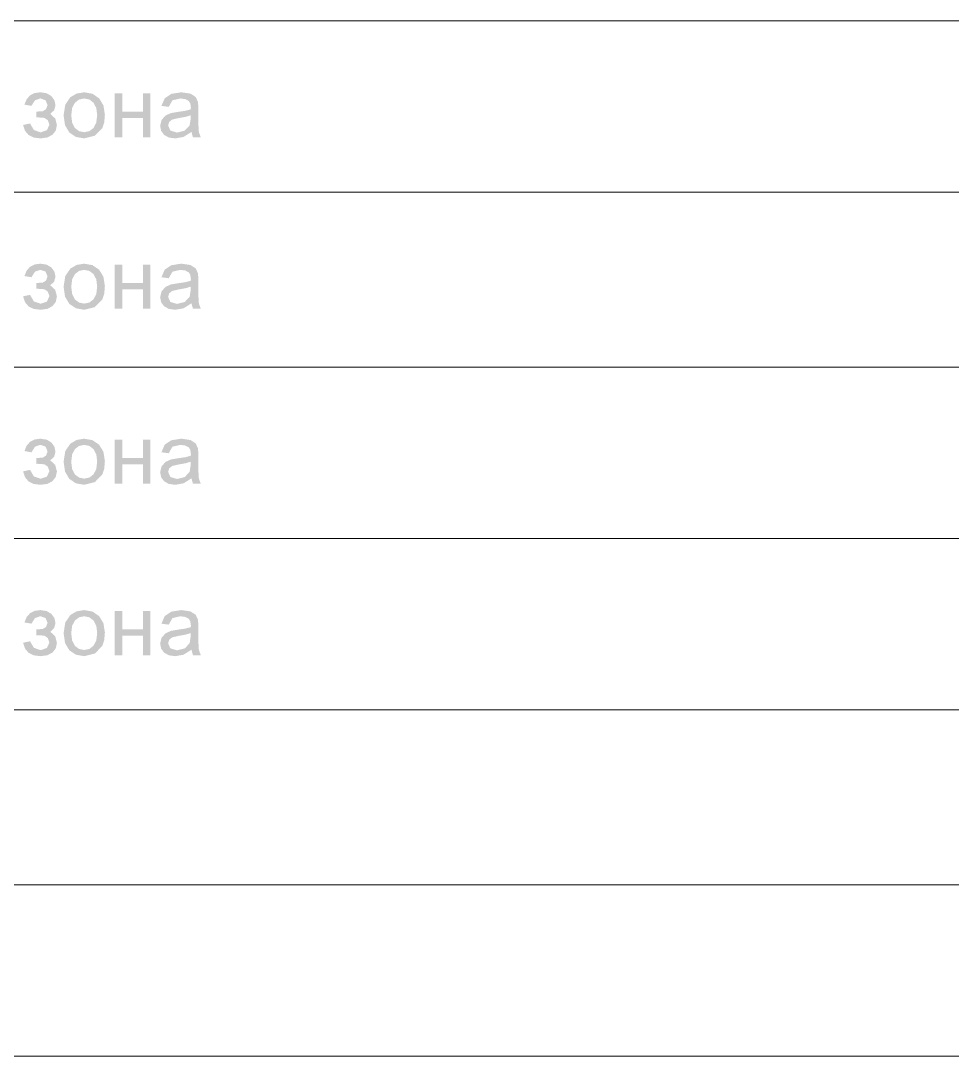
# Model space of a CAD drawing. Header units: millimetres. Extents: x 0 to 420, y 0 to 297.
# Drawn here: x 42.48 to 53.3, y 58.55 to 70.57 of the extents above; entities that cross this region are included whole.
import ezdxf

# ---------------------------------------------------------------- set-up
doc = ezdxf.new("R2010")
doc.units = ezdxf.units.MM

msp = doc.modelspace()

# ---------------------------------------------------------------- hatches: boundary and pattern name
for points in [[(42.659489, 69.44651), (42.659489, 69.51431), (42.734454, 69.518719), (42.771937, 69.54187), (42.790127, 69.590377), (42.766425, 69.646601), (42.706342, 69.667547), (42.643848, 69.645774), (42.603265, 69.581007), (42.521134, 69.594787), (42.547058, 69.657729), (42.586728, 69.702687), (42.640041, 69.729663), (42.706893, 69.738654), (42.779998, 69.727492), (42.835327, 69.694006), (42.870329, 69.644879), (42.88218, 69.58707), (42.866952, 69.53057), (42.821546, 69.4873), (42.879424, 69.434383), (42.898716, 69.358316), (42.886038, 69.295753), (42.848556, 69.246419), (42.788198, 69.214173), (42.707996, 69.203424), (42.629637, 69.213148), (42.569779, 69.242354), (42.528317, 69.291093), (42.505149, 69.359418), (42.586728, 69.376506), (42.631377, 69.300438), (42.709649, 69.273429), (42.78241, 69.298233), (42.811624, 69.361623), (42.793434, 69.413437), (42.754298, 69.441549), (42.679333, 69.447061)], [(43.570189, 69.727079), (43.657281, 69.727079), (43.657281, 69.51431), (43.897611, 69.51431), (43.897611, 69.727079), (43.984703, 69.727079), (43.984703, 69.215), (43.897611, 69.215), (43.897611, 69.4421), (43.657281, 69.4421), (43.657281, 69.215), (43.570189, 69.215)], [(42.659489, 67.456843), (42.659489, 67.524643), (42.734454, 67.529053), (42.771937, 67.552204), (42.790127, 67.600711), (42.766425, 67.656935), (42.706342, 67.677881), (42.643848, 67.656108), (42.603265, 67.59134), (42.521134, 67.60512), (42.547058, 67.668062), (42.586728, 67.713021), (42.640041, 67.739996), (42.706893, 67.748988), (42.779998, 67.737825), (42.835327, 67.704339), (42.870329, 67.655212), (42.88218, 67.597403), (42.866952, 67.540904), (42.821546, 67.497633), (42.879424, 67.444717), (42.898716, 67.368649), (42.886038, 67.306086), (42.848556, 67.256752), (42.788198, 67.224506), (42.707996, 67.213758), (42.629637, 67.223481), (42.569779, 67.252687), (42.528317, 67.301427), (42.505149, 67.369751), (42.586728, 67.386839), (42.631377, 67.310771), (42.709649, 67.283762), (42.78241, 67.308567), (42.811624, 67.371956), (42.793434, 67.423771), (42.754298, 67.451883), (42.679333, 67.457395)], [(43.570189, 67.737412), (43.657281, 67.737412), (43.657281, 67.524643), (43.897611, 67.524643), (43.897611, 67.737412), (43.984703, 67.737412), (43.984703, 67.225333), (43.897611, 67.225333), (43.897611, 67.452434), (43.657281, 67.452434), (43.657281, 67.225333), (43.570189, 67.225333)], [(42.659489, 65.424843), (42.659489, 65.492643), (42.734454, 65.497053), (42.771937, 65.520204), (42.790127, 65.568711), (42.766425, 65.624935), (42.706342, 65.645881), (42.643848, 65.624108), (42.603265, 65.55934), (42.521134, 65.57312), (42.547058, 65.636062), (42.586728, 65.681021), (42.640041, 65.707996), (42.706893, 65.716988), (42.779998, 65.705825), (42.835327, 65.672339), (42.870329, 65.623212), (42.88218, 65.565403), (42.866952, 65.508904), (42.821546, 65.465633), (42.879424, 65.412717), (42.898716, 65.336649), (42.886038, 65.274086), (42.848556, 65.224752), (42.788198, 65.192506), (42.707996, 65.181758), (42.629637, 65.191481), (42.569779, 65.220687), (42.528317, 65.269427), (42.505149, 65.337751), (42.586728, 65.354839), (42.631377, 65.278771), (42.709649, 65.251762), (42.78241, 65.276567), (42.811624, 65.339956), (42.793434, 65.391771), (42.754298, 65.419883), (42.679333, 65.425395)], [(43.570189, 65.705412), (43.657281, 65.705412), (43.657281, 65.492643), (43.897611, 65.492643), (43.897611, 65.705412), (43.984703, 65.705412), (43.984703, 65.193333), (43.897611, 65.193333), (43.897611, 65.420434), (43.657281, 65.420434), (43.657281, 65.193333), (43.570189, 65.193333)], [(42.659489, 63.435177), (42.659489, 63.502976), (42.734454, 63.507386), (42.771937, 63.530537), (42.790127, 63.579044), (42.766425, 63.635268), (42.706342, 63.656214), (42.643848, 63.634441), (42.603265, 63.569673), (42.521134, 63.583454), (42.547058, 63.646396), (42.586729, 63.691354), (42.640042, 63.718329), (42.706894, 63.727321), (42.779999, 63.716159), (42.835327, 63.682672), (42.870329, 63.633545), (42.88218, 63.575737), (42.866953, 63.519237), (42.821546, 63.475967), (42.879424, 63.42305), (42.898717, 63.346982), (42.886039, 63.284419), (42.848556, 63.235086), (42.788198, 63.20284), (42.707996, 63.192091), (42.629637, 63.201815), (42.569779, 63.23102), (42.528317, 63.27976), (42.505149, 63.348085), (42.586729, 63.365172), (42.631377, 63.289105), (42.70965, 63.262095), (42.78241, 63.2869), (42.811624, 63.35029), (42.793434, 63.402104), (42.754298, 63.430216), (42.679333, 63.435728)], [(43.570189, 63.715745), (43.657281, 63.715745), (43.657281, 63.502976), (43.897611, 63.502976), (43.897611, 63.715745), (43.984703, 63.715745), (43.984703, 63.203666), (43.897611, 63.203666), (43.897611, 63.430767), (43.657281, 63.430767), (43.657281, 63.203666), (43.570189, 63.203666)]]:
    msp.add_hatch(color=251).paths.add_polyline_path(points, flags=0)
h = msp.add_hatch(color=251)
h.paths.add_polyline_path([(42.976349, 69.471315), (42.995917, 69.594994), (43.055173, 69.681879), (43.128415, 69.724323), (43.216128, 69.738654), (43.312108, 69.721291), (43.388658, 69.669201), (43.439025, 69.586863), (43.455906, 69.478481), (43.448465, 69.389735), (43.426141, 69.322487), (43.340151, 69.234843), (43.216128, 69.203424), (43.118976, 69.220512), (43.042495, 69.272326), (42.992885, 69.356318)], flags=0)
h.paths.add_polyline_path([(43.065095, 69.471315), (43.075843, 69.384843), (43.108089, 69.323589), (43.156527, 69.28714), (43.216128, 69.275082), (43.275245, 69.287209), (43.323615, 69.32414), (43.355861, 69.386083), (43.366609, 69.474071), (43.355861, 69.557167), (43.323615, 69.617938), (43.275245, 69.654663), (43.216128, 69.666996), (43.156527, 69.654663), (43.108089, 69.617938), (43.075843, 69.556822)], flags=0)
h = msp.add_hatch(color=251)
h.paths.add_polyline_path([(44.461505, 69.278389), (44.36835, 69.219961), (44.272439, 69.203424), (44.197749, 69.213759), (44.142903, 69.244765), (44.108934, 69.291619), (44.097703, 69.350047), (44.114791, 69.418398), (44.159439, 69.468559), (44.222278, 69.497222), (44.299448, 69.510451), (44.390261, 69.52368), (44.453788, 69.540217), (44.45434, 69.562817), (44.448207, 69.607947), (44.430086, 69.637782), (44.388332, 69.659624), (44.330867, 69.666996), (44.240468, 69.645499), (44.197473, 69.569431), (44.112586, 69.581007), (44.15062, 69.669201), (44.227239, 69.720464), (44.343545, 69.738654), (44.44993, 69.72322), (44.510564, 69.684084), (44.537573, 69.625655), (44.541983, 69.545178), (44.541983, 69.429422), (44.543292, 69.330686), (44.547495, 69.276185), (44.569544, 69.215), (44.478593, 69.215)], flags=0)
h.paths.add_polyline_path([(44.453788, 69.471866), (44.39474, 69.453952), (44.312126, 69.439344), (44.23661, 69.421705), (44.202434, 69.393593), (44.190308, 69.352252), (44.216215, 69.294375), (44.293385, 69.271224), (44.382682, 69.293272), (44.440008, 69.353355), (44.453788, 69.440447)], flags=0)
h = msp.add_hatch(color=251)
h.paths.add_polyline_path([(42.976349, 67.481648), (42.995917, 67.605327), (43.055173, 67.692212), (43.128415, 67.734656), (43.216128, 67.748988), (43.312108, 67.731624), (43.388658, 67.679534), (43.439025, 67.597197), (43.455906, 67.488814), (43.448465, 67.400068), (43.426141, 67.33282), (43.340151, 67.245177), (43.216128, 67.213758), (43.118976, 67.230845), (43.042495, 67.282659), (42.992885, 67.366651)], flags=0)
h.paths.add_polyline_path([(43.065095, 67.481648), (43.075843, 67.395176), (43.108089, 67.333922), (43.156527, 67.297473), (43.216128, 67.285416), (43.275245, 67.297542), (43.323615, 67.334474), (43.355861, 67.396417), (43.366609, 67.484404), (43.355861, 67.5675), (43.323615, 67.628271), (43.275245, 67.664996), (43.216128, 67.67733), (43.156527, 67.664996), (43.108089, 67.628271), (43.075843, 67.567155)], flags=0)
h = msp.add_hatch(color=251)
h.paths.add_polyline_path([(44.461505, 67.288723), (44.36835, 67.230294), (44.272439, 67.213758), (44.197749, 67.224093), (44.142903, 67.255099), (44.108934, 67.301952), (44.097703, 67.360381), (44.114791, 67.428732), (44.159439, 67.478892), (44.222278, 67.507555), (44.299448, 67.520784), (44.390261, 67.534014), (44.453788, 67.55055), (44.45434, 67.57315), (44.448207, 67.618281), (44.430086, 67.648115), (44.388332, 67.669957), (44.330867, 67.67733), (44.240468, 67.655832), (44.197473, 67.579764), (44.112586, 67.59134), (44.15062, 67.679534), (44.227239, 67.730797), (44.343545, 67.748988), (44.44993, 67.733554), (44.510564, 67.694417), (44.537573, 67.635988), (44.541983, 67.555511), (44.541983, 67.439756), (44.543292, 67.341019), (44.547495, 67.286518), (44.569544, 67.225333), (44.478593, 67.225333)], flags=0)
h.paths.add_polyline_path([(44.453788, 67.482199), (44.39474, 67.464285), (44.312126, 67.449678), (44.23661, 67.432039), (44.202434, 67.403927), (44.190308, 67.362586), (44.216215, 67.304708), (44.293385, 67.281557), (44.382682, 67.303606), (44.440008, 67.363688), (44.453788, 67.45078)], flags=0)
h = msp.add_hatch(color=251)
h.paths.add_polyline_path([(42.976349, 65.449648), (42.995917, 65.573327), (43.055173, 65.660212), (43.128415, 65.702656), (43.216128, 65.716988), (43.312108, 65.699624), (43.388658, 65.647534), (43.439025, 65.565197), (43.455906, 65.456814), (43.448465, 65.368068), (43.426141, 65.30082), (43.340151, 65.213177), (43.216128, 65.181758), (43.118976, 65.198845), (43.042495, 65.250659), (42.992885, 65.334651)], flags=0)
h.paths.add_polyline_path([(43.065095, 65.449648), (43.075843, 65.363176), (43.108089, 65.301922), (43.156527, 65.265473), (43.216128, 65.253416), (43.275245, 65.265542), (43.323615, 65.302474), (43.355861, 65.364417), (43.366609, 65.452404), (43.355861, 65.5355), (43.323615, 65.596271), (43.275245, 65.632996), (43.216128, 65.64533), (43.156527, 65.632996), (43.108089, 65.596271), (43.075843, 65.535155)], flags=0)
h = msp.add_hatch(color=251)
h.paths.add_polyline_path([(44.461505, 65.256723), (44.36835, 65.198294), (44.272439, 65.181758), (44.197749, 65.192093), (44.142903, 65.223099), (44.108934, 65.269952), (44.097703, 65.328381), (44.114791, 65.396732), (44.159439, 65.446892), (44.222278, 65.475555), (44.299448, 65.488784), (44.390261, 65.502014), (44.453788, 65.51855), (44.45434, 65.54115), (44.448207, 65.586281), (44.430086, 65.616115), (44.388332, 65.637957), (44.330867, 65.64533), (44.240468, 65.623832), (44.197473, 65.547764), (44.112586, 65.55934), (44.15062, 65.647534), (44.227239, 65.698797), (44.343545, 65.716988), (44.44993, 65.701554), (44.510564, 65.662417), (44.537573, 65.603988), (44.541983, 65.523511), (44.541983, 65.407756), (44.543292, 65.309019), (44.547495, 65.254518), (44.569544, 65.193333), (44.478593, 65.193333)], flags=0)
h.paths.add_polyline_path([(44.453788, 65.450199), (44.39474, 65.432285), (44.312126, 65.417678), (44.23661, 65.400039), (44.202434, 65.371927), (44.190308, 65.330586), (44.216215, 65.272708), (44.293385, 65.249557), (44.382682, 65.271606), (44.440008, 65.331688), (44.453788, 65.41878)], flags=0)
h = msp.add_hatch(color=251)
h.paths.add_polyline_path([(42.976349, 63.459982), (42.995917, 63.58366), (43.055173, 63.670546), (43.128416, 63.712989), (43.216128, 63.727321), (43.312108, 63.709958), (43.388658, 63.657868), (43.439025, 63.57553), (43.455906, 63.467147), (43.448465, 63.378402), (43.426141, 63.311153), (43.340151, 63.22351), (43.216128, 63.192091), (43.118976, 63.209179), (43.042495, 63.260993), (42.992886, 63.344984)], flags=0)
h.paths.add_polyline_path([(43.065095, 63.459982), (43.075844, 63.37351), (43.10809, 63.312256), (43.156528, 63.275807), (43.216128, 63.263749), (43.275246, 63.275876), (43.323615, 63.312807), (43.355861, 63.37475), (43.36661, 63.462738), (43.355861, 63.545833), (43.323615, 63.606605), (43.275246, 63.643329), (43.216128, 63.655663), (43.156528, 63.643329), (43.10809, 63.606605), (43.075844, 63.545489)], flags=0)
h = msp.add_hatch(color=251)
h.paths.add_polyline_path([(44.461506, 63.267056), (44.36835, 63.208627), (44.272439, 63.192091), (44.197749, 63.202426), (44.142903, 63.233432), (44.108935, 63.280285), (44.097704, 63.338714), (44.114791, 63.407065), (44.15944, 63.457225), (44.222278, 63.485889), (44.299448, 63.499118), (44.390261, 63.512347), (44.453789, 63.528883), (44.45434, 63.551483), (44.448208, 63.596614), (44.430086, 63.626449), (44.388332, 63.64829), (44.330868, 63.655663), (44.240468, 63.634166), (44.197474, 63.558098), (44.112586, 63.569673), (44.15062, 63.657868), (44.227239, 63.709131), (44.343546, 63.727321), (44.44993, 63.711887), (44.510564, 63.672751), (44.537573, 63.614322), (44.541983, 63.533844), (44.541983, 63.418089), (44.543292, 63.319353), (44.547495, 63.264851), (44.569544, 63.203666), (44.478593, 63.203666)], flags=0)
h.paths.add_polyline_path([(44.453789, 63.460533), (44.39474, 63.442618), (44.312126, 63.428011), (44.23661, 63.410372), (44.202435, 63.38226), (44.190308, 63.340919), (44.216215, 63.283041), (44.293385, 63.25989), (44.382682, 63.281939), (44.440008, 63.342021), (44.453789, 63.429113)], flags=0)

# ---------------------------------------------------------------- linework, layer by layer
at = {"color": 7, "lineweight": 0}
for points in [[(28.913668, 70.569666), (77.681668, 70.569666)], [(28.913668, 68.58), (77.681668, 68.58)], [(28.913668, 66.548), (77.681668, 66.548)], [(28.913668, 64.558333), (77.681668, 64.558333)], [(28.913668, 62.568666), (77.681668, 62.568666)], [(28.913668, 60.536666), (77.681668, 60.536666)], [(28.913668, 58.547), (77.681668, 58.547)]]:
    msp.add_lwpolyline(points, dxfattribs=at)

doc.saveas('drawing.dxf')
